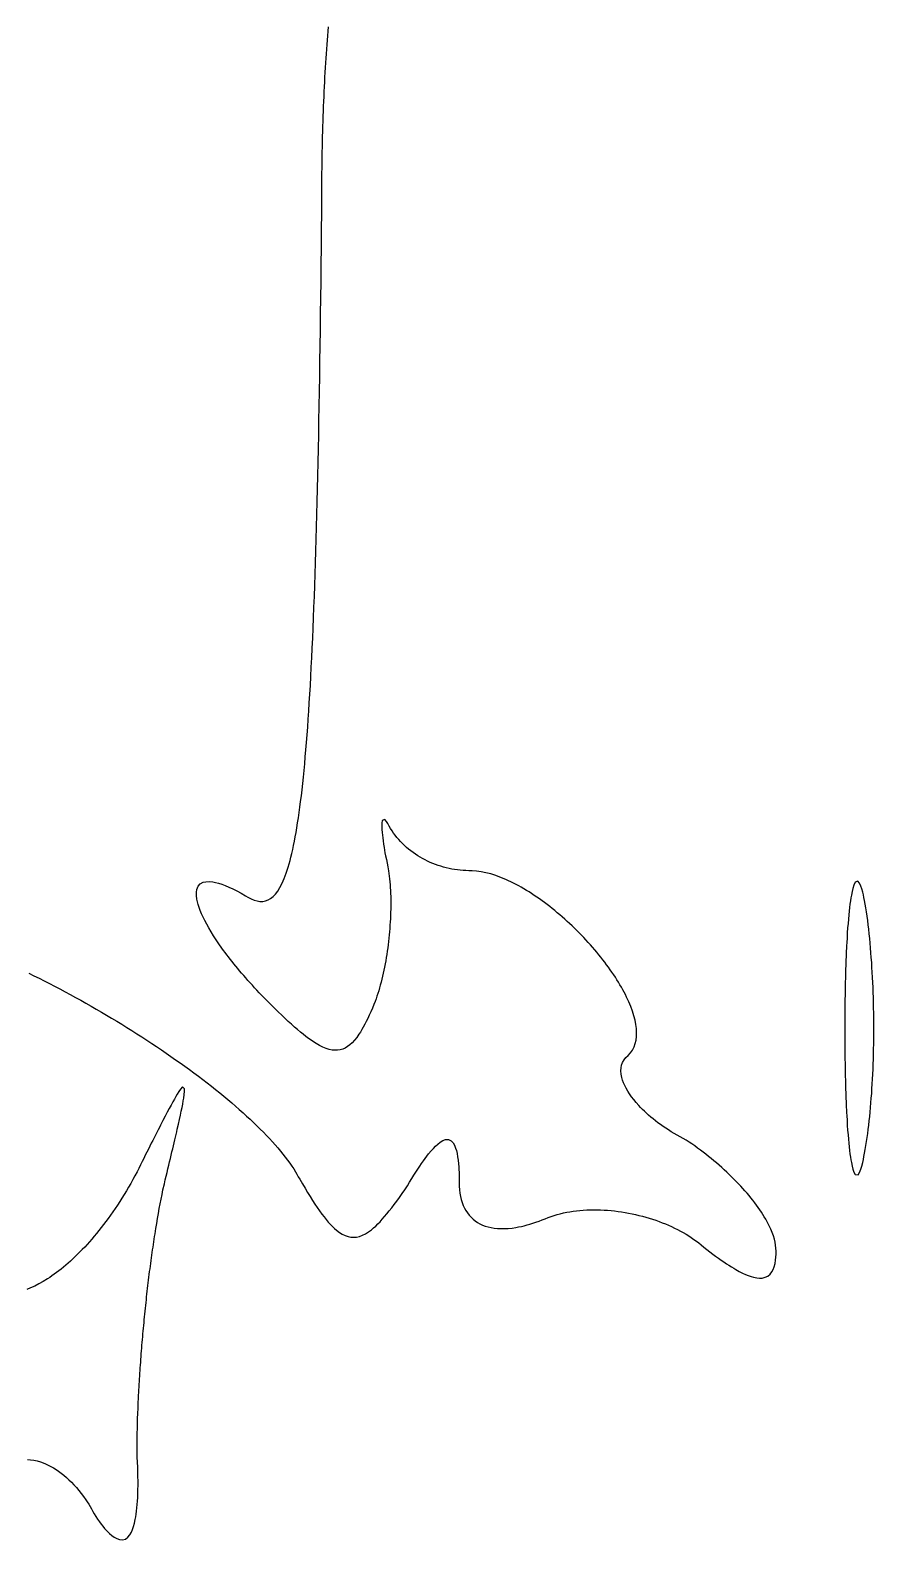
# Model space of a CAD drawing. Header units: metres. Extents: x 11 to 1970, y 60 to 2209.
# Drawn here: x 1218.8 to 1378.5, y 253.3 to 539.1 of the extents above; entities that cross this region are included whole.
import ezdxf

# ---------------------------------------------------------------- set-up
doc = ezdxf.new("R2010")
doc.units = ezdxf.units.M

msp = doc.modelspace()

# ---------------------------------------------------------------- linework, layer by layer
for points in [[(1218.487104, 360.59104), (1219.466502, 360.11582), (1220.448048, 359.63208), (1221.431346, 359.14006), (1222.416, 358.64), (1223.401614, 358.13214), (1224.387792, 357.61672), (1225.374138, 357.09398), (1226.360256, 356.56416), (1227.34575, 356.0275), (1228.330224, 355.48424), (1229.313282, 354.93462), (1230.294528, 354.37888), (1231.273566, 353.81726), (1232.25, 353.25), (1233.223434, 352.67734), (1234.193472, 352.09952), (1235.159718, 351.51678), (1236.121776, 350.92936), (1237.07925, 350.3375), (1238.031744, 349.74144), (1238.978862, 349.14142), (1239.920208, 348.53768), (1240.855386, 347.93046), (1241.784, 347.32), (1242.705654, 346.70654), (1243.619952, 346.09032), (1244.526498, 345.47158), (1245.424896, 344.85056), (1246.31475, 344.2275), (1247.195664, 343.60264), (1248.067242, 342.97622), (1248.929088, 342.34848), (1249.780806, 341.71966), (1250.622, 341.09), (1251.452274, 340.45974), (1252.271232, 339.82912), (1253.078478, 339.19838), (1253.873616, 338.56776), (1254.65625, 337.9375), (1255.425984, 337.30784), (1256.182422, 336.67902), (1256.925168, 336.05128), (1257.653826, 335.42486), (1258.368, 334.8), (1259.067294, 334.17694), (1259.751312, 333.55592), (1260.419658, 332.93718), (1261.071936, 332.32096), (1261.70775, 331.7075), (1262.326704, 331.09704), (1262.928402, 330.48982), (1263.512448, 329.88608), (1264.078446, 329.28606), (1264.626, 328.69), (1265.154714, 328.09814), (1265.664192, 327.51072), (1266.154038, 326.92798), (1266.623856, 326.35016), (1267.07325, 325.7775), (1267.501824, 325.21024), (1267.909182, 324.64862), (1268.294928, 324.09288), (1268.658666, 323.54326), (1269, 323), (1269.268212, 322.524797), (1269.532896, 322.059176), (1269.794124, 321.603119), (1270.051968, 321.156608), (1270.3065, 320.719625), (1270.805916, 319.874171), (1271.292948, 319.066613), (1271.768172, 318.296807), (1272.232164, 317.564609), (1272.6855, 316.869875), (1273.128756, 316.212461), (1273.562508, 315.592223), (1273.987332, 315.009017), (1274.403804, 314.462699), (1274.8125, 313.953125), (1275.213996, 313.480151), (1275.608868, 313.043633), (1275.997692, 312.643427), (1276.381044, 312.279389), (1276.7595, 311.951375), (1277.319264, 311.526584), (1277.871252, 311.182037), (1278.417408, 310.917248), (1278.959676, 310.731731), (1279.5, 310.625), (1280.040324, 310.596569), (1280.582592, 310.645952), (1281.128748, 310.772663), (1281.680736, 310.976216), (1282.2405, 311.256125), (1282.809984, 311.611904), (1283.391132, 312.043067), (1283.786004, 312.372149), (1284.1875, 312.734375), (1284.596196, 313.129601), (1285.012668, 313.557683), (1285.437492, 314.018477), (1285.871244, 314.511839), (1286.3145, 315.037625), (1286.767836, 315.595691), (1287.231828, 316.185893), (1287.707052, 316.808087), (1288.194084, 317.462129), (1288.6935, 318.147875), (1289.205876, 318.865181), (1289.731788, 319.613903), (1290.208801, 320.356401), (1290.619227, 321.047627), (1291.020125, 321.710125), (1291.411543, 322.343943), (1291.793529, 322.949129), (1292.166131, 323.525731), (1292.529397, 324.073797), (1292.883375, 324.593375), (1293.228113, 325.084513), (1293.563659, 325.547259), (1293.890061, 325.981661), (1294.207367, 326.387767), (1294.666376, 326.943976), (1295.105189, 327.436789), (1295.523968, 327.866368), (1295.922875, 328.232875), (1296.424119, 328.623719), (1296.890707, 328.903107), (1297.425792, 329.096192), (1297.998264, 329.099864), (1298.496, 328.856), (1298.854625, 328.464625), (1299.105309, 328.028909), (1299.324217, 327.484617), (1299.467776, 327.005376), (1299.593839, 326.465439), (1299.702568, 325.864968), (1299.794125, 325.204125), (1299.868672, 324.483072), (1299.909, 323.969), (1299.941888, 323.428288), (1299.967384, 322.860984), (1299.985536, 322.267136), (1299.996392, 321.646792), (1300, 321), (1300.016146, 320.293554), (1300.064368, 319.614432), (1300.144342, 318.962958), (1300.255744, 318.339456), (1300.39825, 317.74425), (1300.571536, 317.177664), (1300.775278, 316.640022), (1301.009152, 316.131648), (1301.272834, 315.652866), (1301.566, 315.204), (1301.888326, 314.785374), (1302.239488, 314.397312), (1302.619162, 314.040138), (1303.027024, 313.714176), (1303.46275, 313.41975), (1303.926016, 313.157184), (1304.416498, 312.926802), (1304.933872, 312.728928), (1305.477814, 312.563886), (1306.048, 312.432), (1306.644106, 312.333594), (1307.265808, 312.268992), (1307.912782, 312.238518), (1308.584704, 312.242496), (1309.28125, 312.28125), (1310.002096, 312.355104), (1310.746918, 312.464382), (1311.256626, 312.557074), (1311.77675, 312.66575), (1312.307194, 312.790506), (1312.847862, 312.931438), (1313.398658, 313.088642), (1313.959486, 313.262214), (1314.53025, 313.45225), (1315.110854, 313.658846), (1315.701202, 313.882098), (1316.271488, 314.117904), (1316.823176, 314.341208), (1317.386, 314.548), (1317.959384, 314.738472), (1318.542752, 314.912816), (1319.135528, 315.071224), (1319.737136, 315.213888), (1320.347, 315.341), (1320.964544, 315.452752), (1321.589192, 315.549336), (1322.220368, 315.630944), (1322.857496, 315.697768), (1323.5, 315.75), (1324.147304, 315.787832), (1324.798832, 315.811456), (1325.454008, 315.821064), (1326.112256, 315.816848), (1326.773, 315.799), (1327.435664, 315.767712), (1328.099672, 315.723176), (1328.764448, 315.665584), (1329.429416, 315.595128), (1330.094, 315.512), (1330.757624, 315.416392), (1331.419712, 315.308496), (1332.079688, 315.188504), (1332.736976, 315.056608), (1333.391, 314.913), (1334.041184, 314.757872), (1334.686952, 314.591416), (1335.327728, 314.413824), (1335.962936, 314.225288), (1336.592, 314.026), (1337.214344, 313.816152), (1337.829392, 313.595936), (1338.436568, 313.365544), (1339.035296, 313.125168), (1339.625, 312.875), (1340.205104, 312.615232), (1340.775032, 312.346056), (1341.334208, 312.067664), (1341.882056, 311.780248), (1342.418, 311.484), (1342.941464, 311.179112), (1343.451872, 310.865776), (1343.948648, 310.544184), (1344.431216, 310.214528), (1344.899, 309.877), (1345.351424, 309.531792), (1345.787912, 309.179096), (1346.298202, 308.762399), (1346.883854, 308.301573), (1347.45525, 307.859875), (1348.012486, 307.437257), (1348.555658, 307.033671), (1349.084862, 306.649069), (1349.600194, 306.283403), (1350.10175, 305.936625), (1350.589626, 305.608687), (1351.063918, 305.299541), (1351.524722, 305.009139), (1351.972134, 304.737433), (1352.40625, 304.484375), (1353.032704, 304.139648), (1353.629782, 303.836609), (1354.197808, 303.575096), (1354.737106, 303.354947), (1355.248, 303.176), (1355.730814, 303.038093), (1356.331446, 302.917777), (1356.883502, 302.869749), (1357.38775, 302.893625), (1357.952, 303.024), (1358.44425, 303.265375), (1358.866, 303.617), (1359.21875, 304.078125), (1359.452278, 304.525361), (1359.643374, 305.041813), (1359.792806, 305.627097), (1359.901342, 306.280829), (1359.956368, 306.815816), (1359.989146, 307.388927), (1360, 308), (1359.978589, 308.547938), (1359.915112, 309.111104), (1359.810703, 309.688526), (1359.666496, 310.279232), (1359.483625, 310.88225), (1359.263224, 311.496608), (1359.006427, 312.121334), (1358.714368, 312.755456), (1358.388181, 313.398002), (1358.029, 314.048), (1357.771776, 314.484992), (1357.500728, 314.924576), (1357.216192, 315.366464), (1356.918504, 315.810368), (1356.608, 316.256), (1356.285016, 316.703072), (1355.949888, 317.151296), (1355.602952, 317.600384), (1355.244544, 318.050048), (1354.875, 318.5), (1354.494656, 318.949952), (1354.103848, 319.399616), (1353.702912, 319.848704), (1353.292184, 320.296928), (1352.872, 320.744), (1352.442696, 321.189632), (1352.004608, 321.633536), (1351.558072, 322.075424), (1351.103424, 322.515008), (1350.641, 322.952), (1350.171136, 323.386112), (1349.694168, 323.817056), (1349.210432, 324.244544), (1348.720264, 324.668288), (1348.224, 325.088), (1347.721976, 325.503392), (1347.214528, 325.914176), (1346.701992, 326.320064), (1346.184704, 326.720768), (1345.663, 327.116), (1345.137216, 327.505472), (1344.607688, 327.888896), (1344.074752, 328.265984), (1343.538744, 328.636448), (1343, 329), (1342.406032, 329.303536), (1341.824256, 329.613888), (1341.254864, 329.930672), (1340.698048, 330.253504), (1340.154, 330.582), (1339.622912, 330.915776), (1339.104976, 331.254448), (1338.600384, 331.597632), (1338.109328, 331.944944), (1337.632, 332.296), (1337.168592, 332.650416), (1336.719296, 333.007808), (1336.284304, 333.367792), (1335.863808, 333.729984), (1335.458, 334.094), (1335.067072, 334.459456), (1334.691216, 334.825968), (1334.330624, 335.193152), (1333.985488, 335.560624), (1333.497184, 336.111532), (1333.044736, 336.660928), (1332.628792, 337.207516), (1332.25, 337.75), (1331.909008, 338.287084), (1331.606464, 338.817472), (1331.343016, 339.339868), (1331.119312, 339.852976), (1330.936, 340.3555), (1330.793728, 340.846144), (1330.668992, 341.479616), (1330.619904, 342.086592), (1330.648, 342.664), (1330.754816, 343.208768), (1330.941888, 343.717824), (1331.210752, 344.188096), (1331.562944, 344.616512), (1332, 345), (1332.441936, 345.502432), (1332.809088, 346.048256), (1333.103472, 346.635264), (1333.327104, 347.261248), (1333.482, 347.924), (1333.570176, 348.621312), (1333.593648, 349.350976), (1333.554432, 350.110784), (1333.454544, 350.898528), (1333.296, 351.712), (1333.080816, 352.548992), (1332.811008, 353.407296), (1332.488592, 354.284704), (1332.115584, 355.179008), (1331.694, 356.088), (1331.465622, 356.547314), (1331.225856, 357.009472), (1330.974954, 357.474198), (1330.713168, 357.941216), (1330.44075, 358.41025), (1330.157952, 358.881024), (1329.865026, 359.353262), (1329.562224, 359.826688), (1329.249798, 360.301026), (1328.928, 360.776), (1328.597082, 361.251334), (1328.257296, 361.726752), (1327.908894, 362.201978), (1327.552128, 362.676736), (1327.18725, 363.15075), (1326.814512, 363.623744), (1326.434166, 364.095442), (1326.046464, 364.565568), (1325.651658, 365.033846), (1325.25, 365.5), (1324.841742, 365.963754), (1324.427136, 366.424832), (1324.006434, 366.882958), (1323.579888, 367.337856), (1323.14775, 367.78925), (1322.710272, 368.236864), (1322.267706, 368.680422), (1321.820304, 369.119648), (1321.368318, 369.554266), (1320.912, 369.984), (1320.451602, 370.408574), (1319.987376, 370.827712), (1319.519574, 371.241138), (1319.048448, 371.648576), (1318.57425, 372.04975), (1318.097232, 372.444384), (1317.617646, 372.832202), (1317.135744, 373.212928), (1316.651778, 373.586286), (1316.166, 373.952), (1315.678662, 374.309794), (1315.190016, 374.659392), (1314.700314, 375.000518), (1314.209808, 375.332896), (1313.71875, 375.65625), (1313.227392, 375.970304), (1312.735986, 376.274782), (1312.244784, 376.569408), (1311.754038, 376.853906), (1311.264, 377.128), (1310.774922, 377.391414), (1310.287056, 377.643872), (1309.800654, 377.885098), (1309.315968, 378.114816), (1308.83325, 378.33275), (1308.352752, 378.538624), (1307.874726, 378.732162), (1307.399424, 378.913088), (1306.927098, 379.081126), (1305.992382, 379.377434), (1305.072594, 379.618878), (1304.16975, 379.80325), (1303.285866, 379.928342), (1302.422958, 379.991946), (1301.820003, 380.000899), (1301.280192, 380.014336), (1300.741029, 380.043757), (1300.203, 380.089), (1299.666591, 380.149903), (1299.132288, 380.226304), (1298.600577, 380.318041), (1298.071944, 380.424952), (1297.546875, 380.546875), (1297.025856, 380.683648), (1296.509373, 380.835109), (1295.997912, 381.001096), (1295.491959, 381.181447), (1294.992, 381.376), (1294.498521, 381.584593), (1294.012008, 381.807064), (1293.532947, 382.043251), (1293.061824, 382.292992), (1292.599125, 382.556125), (1292.145336, 382.832488), (1291.700943, 383.121919), (1291.266432, 383.424256), (1290.842289, 383.739337), (1290.429, 384.067), (1290.027051, 384.407083), (1289.636928, 384.759424), (1289.259117, 385.123861), (1288.894104, 385.500232), (1288.542375, 385.888375), (1288.204416, 386.288128), (1287.880713, 386.699329), (1287.571752, 387.121816), (1287.278019, 387.555427), (1287, 388), (1286.769536, 388.446656), (1286.507871, 388.912816), (1286.231625, 389.341), (1285.891776, 389.725696), (1285.423875, 389.512), (1285.352136, 388.986256), (1285.345619, 388.413824), (1285.372637, 387.816152), (1285.417152, 387.246592), (1285.466624, 386.746304), (1285.528, 386.208), (1285.600896, 385.633216), (1285.684928, 385.023488), (1285.779712, 384.380352), (1285.857625, 383.877), (1285.941208, 383.356368), (1286.059101, 382.788211), (1286.225664, 382.131904), (1286.376243, 381.445573), (1286.511, 380.731), (1286.630097, 379.989967), (1286.700875, 379.482125), (1286.764813, 378.963843), (1286.821959, 378.435649), (1286.872361, 377.898071), (1286.916067, 377.351637), (1286.953125, 376.796875), (1286.983583, 376.234313), (1287.007489, 375.664479), (1287.024891, 375.087901), (1287.035837, 374.505107), (1287.040375, 373.916625), (1287.038553, 373.322983), (1287.030419, 372.724709), (1287.016021, 372.122331), (1286.995407, 371.516377), (1286.968625, 370.907375), (1286.935723, 370.295853), (1286.896749, 369.682339), (1286.851751, 369.067361), (1286.800777, 368.451447), (1286.743875, 367.835125), (1286.681093, 367.218923), (1286.612479, 366.603369), (1286.538081, 365.988991), (1286.457947, 365.376317), (1286.372125, 364.765875), (1286.280663, 364.158193), (1286.183609, 363.553799), (1286.081011, 362.953221), (1285.972917, 362.356987), (1285.859375, 361.765625), (1285.740433, 361.179663), (1285.616139, 360.599629), (1285.486541, 360.026051), (1285.351687, 359.459457), (1285.211625, 358.900375), (1285.066403, 358.349333), (1284.916069, 357.806859), (1284.760671, 357.273481), (1284.600257, 356.749727), (1284.434875, 356.236125), (1284.264573, 355.733203), (1284.089399, 355.241489), (1283.850589, 354.6436), (1283.555103, 353.9524), (1283.263625, 353.29), (1282.975627, 352.6564), (1282.690581, 352.0516), (1282.407959, 351.4756), (1282.127233, 350.9284), (1281.847875, 350.41), (1281.569357, 349.9204), (1281.291151, 349.4596), (1281.012729, 349.0276), (1280.593536, 348.4336), (1280.170887, 347.9044), (1279.743, 347.44), (1279.308093, 347.0404), (1278.864384, 346.7056), (1278.410091, 346.4356), (1277.943432, 346.2304), (1277.462625, 346.09), (1276.965888, 346.0144), (1276.451439, 346.0036), (1275.917496, 346.0576), (1275.362277, 346.1764), (1274.784, 346.36), (1274.180883, 346.6084), (1273.551144, 346.9216), (1272.893001, 347.2996), (1272.437579, 347.5876), (1271.968213, 347.9044), (1271.484375, 348.25), (1270.985537, 348.6244), (1270.471171, 349.0276), (1269.940749, 349.4596), (1269.393743, 349.9204), (1268.829625, 350.41), (1268.247867, 350.9284), (1267.647941, 351.4756), (1267.029319, 352.0516), (1266.391473, 352.6564), (1265.733875, 353.29), (1265.055997, 353.9524), (1264.357311, 354.6436), (1264, 355), (1263.523905, 355.479081), (1263.05564, 355.956248), (1262.595235, 356.431387), (1262.14272, 356.904384), (1261.698125, 357.375125), (1261.26148, 357.843496), (1260.832815, 358.309383), (1260.41216, 358.772672), (1259.999545, 359.233249), (1259.595, 359.691), (1259.198555, 360.145811), (1258.81024, 360.597568), (1258.430085, 361.046157), (1258.05812, 361.491464), (1257.694375, 361.933375), (1257.33888, 362.371776), (1256.991665, 362.806553), (1256.65276, 363.237592), (1256.322195, 363.664779), (1256, 364.088), (1255.686205, 364.507141), (1255.38084, 364.922088), (1255.083935, 365.332727), (1254.515625, 366.140625), (1253.981515, 366.929923), (1253.481845, 367.699709), (1253.016855, 368.449071), (1252.586785, 369.177097), (1252.191875, 369.882875), (1251.832365, 370.565493), (1251.508495, 371.224039), (1251.220505, 371.857601), (1250.968635, 372.465267), (1250.753125, 373.046125), (1250.574215, 373.599263), (1250.432145, 374.123769), (1250.327155, 374.618731), (1250.23972, 375.303784), (1250.237065, 375.917233), (1250.32, 376.456), (1250.56512, 377.052864), (1250.96576, 377.504192), (1251.52384, 377.802688), (1252.046875, 377.921875), (1252.66036, 377.947912), (1253.365105, 377.877721), (1253.886035, 377.775947), (1254.448125, 377.629125), (1255.051615, 377.436343), (1255.696745, 377.196689), (1256.383755, 376.909251), (1257.112885, 376.573117), (1257.884375, 376.187375), (1258.698465, 375.751113), (1259.555395, 375.263419), (1260, 375), (1260.59164, 374.677664), (1261.16672, 374.432512), (1261.72548, 374.267328), (1262.26816, 374.184896), (1262.795, 374.188), (1263.30624, 374.279424), (1263.80212, 374.461952), (1264.28288, 374.738368), (1264.74876, 375.111456), (1265.2, 375.584), (1265.63684, 376.158784), (1266.05952, 376.838592), (1266.46828, 377.626208), (1266.86336, 378.524416), (1267.055845, 379.015862), (1267.245, 379.536), (1267.430855, 380.085178), (1267.61344, 380.663744), (1267.792785, 381.272046), (1267.96892, 381.910432), (1268.141875, 382.57925), (1268.31168, 383.278848), (1268.478365, 384.009574), (1268.64196, 384.771776), (1268.802495, 385.565802), (1268.96, 386.392), (1269.114505, 387.250718), (1269.26604, 388.142304), (1269.414635, 389.067106), (1269.56032, 390.025472), (1269.703125, 391.01775), (1269.84308, 392.044288), (1269.980215, 393.105434), (1270.11456, 394.201536), (1270.246145, 395.332942), (1270.375, 396.5), (1270.501155, 397.703058), (1270.62464, 398.942464), (1270.745485, 400.218566), (1270.86372, 401.531712), (1270.979375, 402.88225), (1271.09248, 404.270528), (1271.203065, 405.696894), (1271.31116, 407.161696), (1271.416795, 408.665282), (1271.52, 410.208), (1271.620805, 411.790198), (1271.71924, 413.412224), (1271.815335, 415.074426), (1271.90912, 416.777152), (1272.000625, 418.52075), (1272.08988, 420.305568), (1272.176915, 422.131954), (1272.26176, 424.000256), (1272.344445, 425.910822), (1272.425, 427.864), (1272.503455, 429.860138), (1272.57984, 431.899584), (1272.654185, 433.982686), (1272.72652, 436.109792), (1272.796875, 438.28125), (1272.86528, 440.497408), (1272.931765, 442.758614), (1272.99636, 445.065216), (1273.059095, 447.417562), (1273.12, 449.816), (1273.179105, 452.260878), (1273.23644, 454.752544), (1273.292035, 457.291346), (1273.34592, 459.877632), (1273.398125, 462.51175), (1273.44868, 465.194048), (1273.497615, 467.924874), (1273.54496, 470.704576), (1273.590745, 473.533502), (1273.635, 476.412), (1273.677755, 479.340418), (1273.71904, 482.319104), (1273.758885, 485.348406), (1273.79732, 488.428672), (1273.834375, 491.56025), (1273.87008, 494.743488), (1273.904465, 497.978734), (1273.93756, 501.266336), (1273.969395, 504.606642), (1274, 508), (1274.001196, 509.018178), (1274.004768, 510.032624), (1274.010692, 511.043206), (1274.018944, 512.049792), (1274.0295, 513.05225), (1274.042336, 514.050448), (1274.057428, 515.044254), (1274.074752, 516.033536), (1274.094284, 517.018162), (1274.116, 517.998), (1274.139876, 518.972918), (1274.165888, 519.942784), (1274.194012, 520.907466), (1274.224224, 521.866832), (1274.2565, 522.82075), (1274.290816, 523.769088), (1274.327148, 524.711714), (1274.365472, 525.648496), (1274.405764, 526.579302), (1274.448, 527.504), (1274.492156, 528.422458), (1274.538208, 529.334544), (1274.586132, 530.240126), (1274.635904, 531.139072), (1274.6875, 532.03125), (1274.740896, 532.916528), (1274.796068, 533.794774), (1274.852992, 534.665856), (1274.911644, 535.529642), (1274.972, 536.386), (1275.034036, 537.234798), (1275.097728, 538.075904), (1275.163052, 538.909186), (1275.229984, 539.734512)], [(1218.270622, 268.509626), (1218.861334, 268.484722), (1219.46875, 268.40625), (1220.090566, 268.274978), (1220.724478, 268.091674), (1221.206464, 267.920512), (1221.692986, 267.720838), (1222.183072, 267.492976), (1222.67575, 267.23725), (1223.170048, 266.953984), (1223.664994, 266.643502), (1224.159616, 266.306128), (1224.652942, 265.942186), (1225.144, 265.552), (1225.631818, 265.135894), (1226.115424, 264.694192), (1226.593846, 264.227218), (1227.066112, 263.735296), (1227.53125, 263.21875), (1227.988288, 262.677904), (1228.436254, 262.113082), (1228.874176, 261.524608), (1229.301082, 260.912806), (1229.579086, 260.492138), (1229.851474, 260.061342), (1230.117958, 259.620514), (1230.37825, 259.16975), (1230.632062, 258.709146), (1230.879106, 258.238798), (1231.179099, 257.7339), (1231.531873, 257.2251), (1231.877375, 256.7475), (1232.215557, 256.3011), (1232.546371, 255.8859), (1232.869769, 255.5019), (1233.340856, 254.9844), (1233.794987, 254.5371), (1234.232, 254.16), (1234.651733, 253.8531), (1235.184217, 253.5531), (1235.685309, 253.3779), (1236.266944, 253.3344), (1236.798179, 253.4859), (1237.278264, 253.8324), (1237.625, 254.25), (1237.938136, 254.7924), (1238.150707, 255.2811), (1238.344, 255.84), (1238.517853, 256.4691), (1238.672104, 257.1684), (1238.763968, 257.6736), (1238.847, 258.21), (1238.921152, 258.7776), (1238.986376, 259.3764), (1239.042624, 260.0064), (1239.089848, 260.6676), (1239.128, 261.36), (1239.157032, 262.0836), (1239.176896, 262.8384), (1239.187544, 263.6244), (1239.188928, 264.4416), (1239.181, 265.29), (1239.163712, 266.1696), (1239.137016, 267.0804), (1239.100864, 268.0224), (1239.055208, 268.9956), (1239, 270), (1239.002392, 270.849472), (1239.009536, 271.717376), (1239.021384, 272.602944), (1239.037888, 273.505408), (1239.059, 274.424), (1239.084672, 275.357952), (1239.114856, 276.306496), (1239.149504, 277.268864), (1239.188568, 278.244288), (1239.232, 279.232), (1239.279752, 280.231232), (1239.305233, 280.734928), (1239.331776, 281.241216), (1239.359375, 281.75), (1239.388024, 282.261184), (1239.417717, 282.774672), (1239.448448, 283.290368), (1239.480211, 283.808176), (1239.513, 284.328), (1239.546809, 284.849744), (1239.581632, 285.373312), (1239.617463, 285.898608), (1239.654296, 286.425536), (1239.692125, 286.954), (1239.730944, 287.483904), (1239.770747, 288.015152), (1239.811528, 288.547648), (1239.853281, 289.081296), (1239.896, 289.616), (1239.939679, 290.151664), (1239.984312, 290.688192), (1240.029893, 291.225488), (1240.076416, 291.763456), (1240.123875, 292.302), (1240.172264, 292.841024), (1240.221577, 293.380432), (1240.271808, 293.920128), (1240.322951, 294.460016), (1240.375, 295), (1240.427949, 295.539984), (1240.481792, 296.079872), (1240.536523, 296.619568), (1240.592136, 297.158976), (1240.648625, 297.698), (1240.705984, 298.236544), (1240.764207, 298.774512), (1240.823288, 299.311808), (1240.883221, 299.848336), (1240.944, 300.384), (1241.005619, 300.918704), (1241.068072, 301.452352), (1241.131353, 301.984848), (1241.195456, 302.516096), (1241.260375, 303.046), (1241.326104, 303.574464), (1241.392637, 304.101392), (1241.459968, 304.626688), (1241.528091, 305.150256), (1241.597, 305.672), (1241.666689, 306.191824), (1241.737152, 306.709632), (1241.808383, 307.225328), (1241.880376, 307.738816), (1241.953125, 308.25), (1242.026624, 308.758784), (1242.100867, 309.265072), (1242.175848, 309.768768), (1242.251561, 310.269776), (1242.328, 310.768), (1242.405159, 311.263344), (1242.561613, 312.245008), (1242.720875, 313.214), (1242.882897, 314.169552), (1243.047631, 315.110896), (1243.215029, 316.037264), (1243.385043, 316.947888), (1243.557625, 317.842), (1243.732727, 318.718832), (1243.910301, 319.577616), (1244.178195, 320.742503), (1244.35276, 321.470024), (1244.523665, 322.182581), (1244.69088, 322.880192), (1244.854375, 323.562875), (1245.01412, 324.230648), (1245.170085, 324.883529), (1245.32224, 325.521536), (1245.470555, 326.144687), (1245.615, 326.753), (1245.755545, 327.346493), (1245.89216, 327.925184), (1246.024815, 328.489091), (1246.15348, 329.038232), (1246.278125, 329.572625), (1246.39872, 330.092288), (1246.515235, 330.597239), (1246.62764, 331.087496), (1246.84, 332.024), (1247.03556, 332.901944), (1247.21408, 333.721472), (1247.37532, 334.482728), (1247.51904, 335.185856), (1247.645, 335.831), (1247.75296, 336.418304), (1247.84268, 336.947912), (1247.942535, 337.634459), (1248, 338.192), (1248.00928, 338.735552), (1247.623125, 339.061625), (1247.24, 338.648), (1246.945565, 338.232641), (1246.60172, 337.692488), (1246.34464, 337.263296), (1246.065, 336.779), (1245.76256, 336.239744), (1245.43708, 335.645672), (1245.08832, 334.996928), (1244.71604, 334.293656), (1244.32, 333.536), (1243.89996, 332.724104), (1243.45568, 331.858112), (1243.224375, 331.404875), (1242.98692, 330.938168), (1242.743285, 330.458009), (1242.49344, 329.964416), (1242.237355, 329.457407), (1241.975, 328.937), (1241.706345, 328.403213), (1241.43136, 327.856064), (1241.150015, 327.295571), (1240.86228, 326.721752), (1240.568125, 326.134625), (1240.26752, 325.534208), (1239.960435, 324.920519), (1239.64684, 324.293576), (1239.326705, 323.653397), (1239, 323), (1238.60734, 322.255413), (1238.20952, 321.521704), (1237.80678, 320.798951), (1237.39936, 320.087232), (1236.9875, 319.386625), (1236.57144, 318.697208), (1236.15142, 318.019059), (1235.72768, 317.352256), (1235.30046, 316.696877), (1234.87, 316.053), (1234.43654, 315.420703), (1234.00032, 314.800064), (1233.56158, 314.191161), (1233.12056, 313.594072), (1232.6775, 313.008875), (1232.23264, 312.435648), (1231.78622, 311.874469), (1231.33848, 311.325416), (1230.88966, 310.788567), (1230.44, 310.264), (1229.98974, 309.751793), (1229.53912, 309.252024), (1229.08838, 308.764771), (1228.63776, 308.290112), (1228.1875, 307.828125), (1227.73784, 307.378888), (1227.28902, 306.942479), (1226.84128, 306.518976), (1226.39486, 306.108457), (1225.95, 305.711), (1225.50694, 305.326683), (1225.06592, 304.955584), (1224.62718, 304.597781), (1224.19096, 304.253352), (1223.7575, 303.922375), (1223.32704, 303.604928), (1222.89982, 303.301089), (1222.47608, 303.010936), (1222.05606, 302.734547), (1221.22814, 302.223373), (1220.41798, 301.768191), (1219.6275, 301.369625), (1218.85862, 301.028299), (1218.11326, 300.744837)]]:
    msp.add_lwpolyline(points)
msp.add_lwpolyline([(1373, 350), (1373.000598, 349.254508), (1373.002384, 348.518064), (1373.005346, 347.790716), (1373.009472, 347.072512), (1373.01475, 346.3635), (1373.021168, 345.663728), (1373.028714, 344.973244), (1373.037376, 344.292096), (1373.047142, 343.620332), (1373.058, 342.958), (1373.069938, 342.305148), (1373.082944, 341.661824), (1373.097006, 341.028076), (1373.112112, 340.403952), (1373.12825, 339.7895), (1373.145408, 339.184768), (1373.163574, 338.589804), (1373.182736, 338.004656), (1373.202882, 337.429372), (1373.224, 336.864), (1373.246078, 336.308588), (1373.269104, 335.763184), (1373.293066, 335.227836), (1373.317952, 334.702592), (1373.34375, 334.1875), (1373.370448, 333.682608), (1373.426496, 332.703616), (1373.486, 331.766), (1373.548864, 330.870144), (1373.614992, 330.016432), (1373.684288, 329.205248), (1373.756656, 328.436976), (1373.832, 327.712), (1373.910224, 327.030704), (1373.991232, 326.393472), (1374.074928, 325.800688), (1374.161216, 325.252736), (1374.25, 324.75), (1374.387646, 324.081516), (1374.530368, 323.516928), (1374.728, 322.928), (1374.98575, 322.4595), (1375.53125, 322.4375), (1375.816, 322.896), (1376.048192, 323.493632), (1376.224394, 324.078524), (1376.402, 324.782), (1376.521024, 325.317504), (1376.640432, 325.906672), (1376.760128, 326.549888), (1376.880016, 327.247536), (1377, 328), (1377.1176, 328.72948), (1377.2304, 329.47744), (1377.3384, 330.24316), (1377.4416, 331.02592), (1377.54, 331.825), (1377.6336, 332.63968), (1377.7224, 333.46924), (1377.8064, 334.31296), (1377.8856, 335.17012), (1377.96, 336.04), (1378.0296, 336.92188), (1378.0944, 337.81504), (1378.1544, 338.71876), (1378.2096, 339.63232), (1378.26, 340.555), (1378.3056, 341.48608), (1378.3464, 342.42484), (1378.3824, 343.37056), (1378.4136, 344.32252), (1378.44, 345.28), (1378.4616, 346.24228), (1378.4784, 347.20864), (1378.4904, 348.17836), (1378.4976, 349.15072), (1378.5, 350.125), (1378.4976, 351.10048), (1378.4904, 352.07644), (1378.4784, 353.05216), (1378.4616, 354.02692), (1378.44, 355), (1378.4136, 355.97068), (1378.3824, 356.93824), (1378.3464, 357.90196), (1378.3056, 358.86112), (1378.26, 359.815), (1378.2096, 360.76288), (1378.1544, 361.70404), (1378.0944, 362.63776), (1378.0296, 363.56332), (1377.96, 364.48), (1377.8856, 365.38708), (1377.8064, 366.28384), (1377.7224, 367.16956), (1377.6336, 368.04352), (1377.54, 368.905), (1377.4416, 369.75328), (1377.3384, 370.58764), (1377.2304, 371.40736), (1377.1176, 372.21172), (1377, 373), (1376.880016, 373.693656), (1376.760128, 374.334848), (1376.640432, 374.923912), (1376.521024, 375.461184), (1376.402, 375.947), (1376.224394, 376.579979), (1376.048192, 377.099072), (1375.816, 377.616), (1375.475152, 378.021432), (1374.98575, 377.815125), (1374.728, 377.288), (1374.530368, 376.658688), (1374.387646, 376.067361), (1374.25, 375.375), (1374.161216, 374.857856), (1374.074928, 374.296648), (1373.991232, 373.691712), (1373.910224, 373.043384), (1373.832, 372.352), (1373.756656, 371.617896), (1373.684288, 370.841408), (1373.614992, 370.022872), (1373.548864, 369.162624), (1373.486, 368.261), (1373.426496, 367.318336), (1373.370448, 366.334968), (1373.34375, 365.828125), (1373.317952, 365.311232), (1373.293066, 364.784331), (1373.269104, 364.247464), (1373.246078, 363.700673), (1373.224, 363.144), (1373.202882, 362.577487), (1373.182736, 362.001176), (1373.163574, 361.415109), (1373.145408, 360.819328), (1373.12825, 360.213875), (1373.112112, 359.598792), (1373.097006, 358.974121), (1373.082944, 358.339904), (1373.069938, 357.696183), (1373.058, 357.043), (1373.047142, 356.380397), (1373.037376, 355.708416), (1373.028714, 355.027099), (1373.021168, 354.336488), (1373.01475, 353.636625), (1373.009472, 352.927552), (1373.005346, 352.209311), (1373.002384, 351.481944), (1373.000598, 350.745493), (1373, 350)], close=True)

doc.saveas('drawing.dxf')
